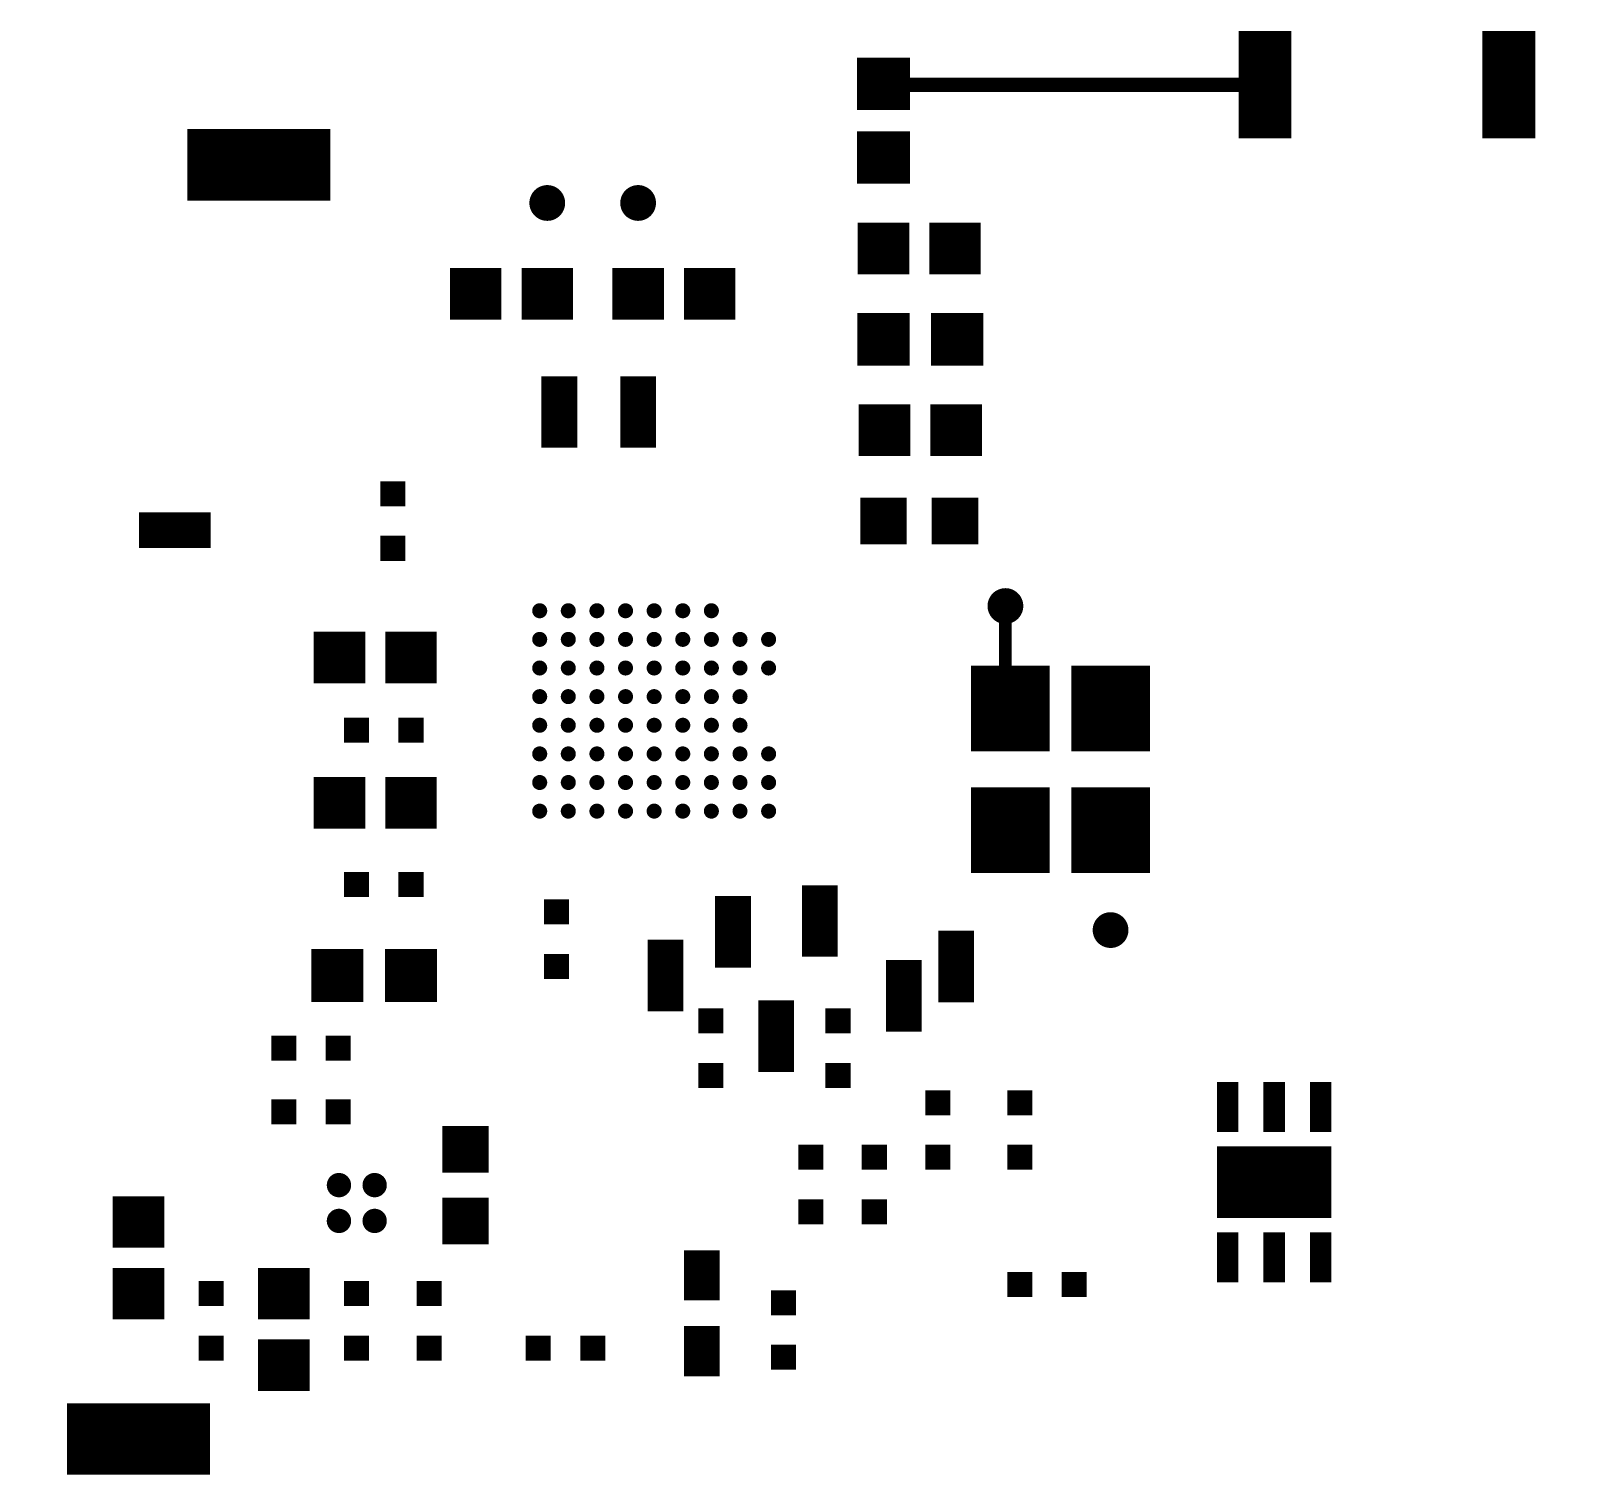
# Model space of a CAD drawing. Header units: millimetres. Extents: x -8.5 to 13.3, y -15.1 to 5.1.
import ezdxf

# ---------------------------------------------------------------- set-up
doc = ezdxf.new("R2010")
doc.units = ezdxf.units.MM
doc.header["$LTSCALE"] = 25.4
doc.layers.get('0').update_dxf_attribs({"linetype": 'CONTINUOUS'})
doc.layers.add('GTL', color=1, linetype='CONTINUOUS')

# ---------------------------------------------------------------- blocks, each defined once
blk = doc.blocks.new('D10')
at = {"const_width": 0.02835}
blk.add_lwpolyline([(-0.014175, 0), (0.014175, 0)], dxfattribs=at)
blk = doc.blocks.new('D11')
at = {"const_width": 0.03937}
blk.add_lwpolyline([(-0.00984, 0), (0.00984, 0)], dxfattribs=at)
blk = doc.blocks.new('D12')
at = {"const_width": 0.02559}
blk.add_lwpolyline([(-0.012795, 0), (0.012795, 0)], dxfattribs=at)
blk = doc.blocks.new('D13')
at = {"const_width": 0.02559}
blk.add_lwpolyline([(-0.012795, 0), (0.012795, 0)], dxfattribs=at)
blk = doc.blocks.new('D14')
at = {"const_width": 0.01378}
blk.add_lwpolyline([(-0.00689, 0), (0.00689, 0)], dxfattribs=at)
blk = doc.blocks.new('D15')
at = {"const_width": 0.01378}
blk.add_lwpolyline([(-0.00689, 0), (0.00689, 0)], dxfattribs=at)
blk = doc.blocks.new('D16')
at = {"const_width": 0.02874}
blk.add_lwpolyline([(-0.014565, 0), (0.014565, 0)], dxfattribs=at)
blk = doc.blocks.new('D17')
at = {"const_width": 0.02913}
blk.add_lwpolyline([(-0.01437, 0), (0.01437, 0)], dxfattribs=at)
blk = doc.blocks.new('D18')
at = {"const_width": 0.02835}
blk.add_lwpolyline([(-0.014175, 0), (0.014175, 0)], dxfattribs=at)
blk = doc.blocks.new('D19')
at = {"const_width": 0.00984}
blk.add_lwpolyline([(-0.00492, 0, 1), (0.00492, 0, 1)], format="xyb", close=True, dxfattribs=at)
blk = doc.blocks.new('D20')
at = {"const_width": 0.02756}
blk.add_lwpolyline([(-0.00984, 0), (0.00984, 0)], dxfattribs=at)
blk = doc.blocks.new('D21')
at = {"const_width": 0.03937}
blk.add_lwpolyline([(-0.00984, 0), (0.00984, 0)], dxfattribs=at)
blk = doc.blocks.new('D22')
at = {"const_width": 0.01968}
blk.add_lwpolyline([(-0.019685, 0), (0.019685, 0)], dxfattribs=at)
blk = doc.blocks.new('D23')
at = {"const_width": 0.05905}
blk.add_lwpolyline([(-0.014565, 0), (0.014565, 0)], dxfattribs=at)
blk = doc.blocks.new('D24')
at = {"const_width": 0.03937}
blk.add_lwpolyline([(-0.03937, 0), (0.03937, 0)], dxfattribs=at)
blk = doc.blocks.new('D25')
at = {"const_width": 0.004135}
blk.add_lwpolyline([(-0.002067, 0, 1), (0.002067, 0, 1)], format="xyb", close=True, dxfattribs=at)
blk = doc.blocks.new('D26')
at = {"const_width": 0.04724}
blk.add_lwpolyline([(-0.021655, 0), (0.021655, 0)], dxfattribs=at)
blk = doc.blocks.new('D27')
at = {"const_width": 0.03937}
blk.add_lwpolyline([(-0.031495, 0), (0.031495, 0)], dxfattribs=at)
blk = doc.blocks.new('D28')
at = {"const_width": 0.02756}
blk.add_lwpolyline([(-0.005905, 0), (0.005905, 0)], dxfattribs=at)
blk = doc.blocks.new('D29')
at = {"const_width": 0.006695}
blk.add_lwpolyline([(-0.003348, 0, 1), (0.003348, 0, 1)], format="xyb", close=True, dxfattribs=at)
blk = doc.blocks.new('D30')
at = {"const_width": 0.003505}
blk.add_lwpolyline([(-0.001752, 0, 1), (0.001752, 0, 1)], format="xyb", close=True, dxfattribs=at)
blk = doc.blocks.new('D31')
at = {"const_width": 0.004}
blk.add_lwpolyline([(-0.002, 0, 1), (0.002, 0, 1)], format="xyb", close=True, dxfattribs=at)
blk = doc.blocks.new('D32')
at = {"const_width": 0.00267}
blk.add_lwpolyline([(-0.001335, 0, 1), (0.001335, 0, 1)], format="xyb", close=True, dxfattribs=at)
blk = doc.blocks.new('D33')
at = {"const_width": 0.003505}
blk.add_lwpolyline([(-0.001752, 0, 1), (0.001752, 0, 1)], format="xyb", close=True, dxfattribs=at)

msp = doc.modelspace()

# ---------------------------------------------------------------- linework, layer by layer
at = {"layer": 'GTL', "color": 1}
for points, const_width in [([(3.411, 4.35), (3.419, 4.343)], 0.203), ([(3.419, 4.343), (3.425, 4.336)], 0.203), ([(3.425, 4.336), (8.745, 4.336)], 0.203), ([(5.116, -4.37), (5.116, -2.947)], 0.178), ([(5.116, -4.37), (5.155, -4.409)], 0.178), ([(5.155, -4.409), (5.173, -4.427)], 0.178), ([(5.173, -4.427), (5.186, -4.427)], 0.178), ([(5.186, -4.427), (5.189, -4.427)], 0.178)]:
    msp.add_lwpolyline(points, dxfattribs=dict(at, const_width=const_width))

# ---------------------------------------------------------------- block references
at = {"layer": 'GTL', "xscale": 25.4, "yscale": 25.4, "zscale": 25.4}
for name, p in [('D23', (8.745, 4.336)), ('D23', (12.152, 4.336)), ('D16', (3.411, 4.35)), ('D31', (3.411, 4.35)), ('D31', (3.419, 4.343)), ('D31', (3.419, 4.343)), ('D31', (3.425, 4.336)), ('D31', (3.425, 4.336)), ('D32', (3.411, 4.336)), ('D31', (8.745, 4.336)), ('D32', (8.745, 4.336)), ('D24', (-5.319, 3.219)), ('D16', (3.411, 3.32)), ('D32', (3.411, 3.32)), ('D32', (-5.085, 3.086)), ('D19', (-1.288, 2.685)), ('D19', (-0.018, 2.685)), ('D32', (-1.288, 2.685)), ('D32', (-0.018, 2.685)), ('D10', (3.411, 2.05)), ('D10', (4.411, 2.05)), ('D32', (3.411, 2.05)), ('D32', (4.427, 2.05)), ('D10', (-2.288, 1.415)), ('D10', (-1.288, 1.415)), ('D10', (-0.018, 1.415)), ('D10', (0.982, 1.415)), ('D32', (-2.304, 1.415)), ('D32', (-1.288, 1.415)), ('D32', (-0.018, 1.415)), ('D32', (0.956, 1.417)), ('D17', (3.411, 0.78)), ('D17', (4.441, 0.78)), ('D32', (3.411, 0.78)), ('D32', (4.427, 0.78)), ('D21', (-1.12, -0.236)), ('D21', (-0.018, -0.236)), ('D32', (-1.161, -0.236)), ('D32', (-0.018, -0.236)), ('D10', (3.427, -0.49)), ('D10', (4.427, -0.49)), ('D32', (3.411, -0.49)), ('D32', (4.427, -0.49)), ('D14', (-3.447, -1.379)), ('D32', (-3.447, -1.379)), ('D12', (3.411, -1.76)), ('D12', (4.411, -1.76)), ('D22', (-6.495, -1.887)), ('D32', (3.411, -1.76)), ('D32', (4.427, -1.76)), ('D32', (-6.495, -1.887)), ('D14', (-3.447, -2.141)), ('D32', (-3.447, -2.141)), ('D19', (5.116, -2.947)), ('D25', (-1.394, -3.013)), ('D33', (-1.394, -3.013)), ('D25', (-0.994, -3.013)), ('D33', (-0.994, -3.013)), ('D25', (-0.594, -3.013)), ('D25', (-0.194, -3.013)), ('D25', (0.206, -3.013)), ('D33', (0.206, -3.013)), ('D25', (0.606, -3.013)), ('D33', (0.606, -3.013)), ('D25', (1.006, -3.013)), ('D33', (1.006, -3.013)), ('D30', (5.116, -2.947)), ('D10', (-4.193, -3.665)), ('D10', (-3.193, -3.665)), ('D25', (-1.394, -3.413)), ('D33', (-1.394, -3.413)), ('D25', (-0.994, -3.413)), ('D33', (-0.994, -3.413)), ('D25', (-0.594, -3.413)), ('D33', (-0.594, -3.413)), ('D25', (-0.194, -3.413)), ('D25', (0.206, -3.413)), ('D25', (0.606, -3.413)), ('D33', (0.606, -3.413)), ('D25', (1.006, -3.413)), ('D33', (1.006, -3.413)), ('D25', (1.406, -3.413)), ('D33', (1.406, -3.413)), ('D25', (1.806, -3.413)), ('D32', (-4.319, -3.677)), ('D32', (-3.193, -3.665)), ('D25', (-1.394, -3.813)), ('D33', (-1.394, -3.813)), ('D25', (-0.994, -3.813)), ('D25', (-0.594, -3.813)), ('D25', (-0.194, -3.813)), ('D33', (-0.194, -3.813)), ('D25', (0.206, -3.813)), ('D25', (0.606, -3.813)), ('D33', (0.606, -3.813)), ('D25', (1.006, -3.813)), ('D33', (1.006, -3.813)), ('D25', (1.406, -3.813)), ('D33', (1.406, -3.813)), ('D25', (1.806, -3.813)), ('D33', (1.806, -3.813)), ('D26', (5.186, -4.378)), ('D26', (6.586, -4.378)), ('D25', (-1.394, -4.213)), ('D33', (-1.394, -4.213)), ('D25', (-0.994, -4.213)), ('D25', (-0.594, -4.213)), ('D25', (-0.194, -4.213)), ('D25', (0.206, -4.213)), ('D25', (0.606, -4.213)), ('D25', (1.006, -4.213)), ('D33', (1.006, -4.213)), ('D25', (1.406, -4.213)), ('D33', (1.406, -4.213)), ('D30', (5.116, -4.37)), ('D30', (5.116, -4.37)), ('D30', (5.155, -4.409)), ('D30', (5.155, -4.409)), ('D30', (5.173, -4.427)), ('D30', (5.173, -4.427)), ('D30', (5.186, -4.427)), ('D30', (5.186, -4.427)), ('D30', (5.189, -4.427)), ('D15', (-3.955, -4.681)), ('D15', (-3.193, -4.681)), ('D25', (-1.394, -4.613)), ('D32', (-1.394, -4.613)), ('D25', (-0.994, -4.613)), ('D25', (-0.594, -4.613)), ('D25', (-0.194, -4.613)), ('D25', (0.206, -4.613)), ('D25', (0.606, -4.613)), ('D25', (1.006, -4.613)), ('D33', (1.006, -4.613)), ('D25', (1.406, -4.613)), ('D33', (1.406, -4.613)), ('D32', (5.189, -4.427)), ('D32', (6.586, -4.427)), ('D32', (-3.955, -4.681)), ('D32', (-3.193, -4.681)), ('D25', (-1.394, -5.013)), ('D25', (-0.994, -5.013)), ('D25', (-0.594, -5.013)), ('D25', (-0.194, -5.013)), ('D25', (0.206, -5.013)), ('D25', (0.606, -5.013)), ('D25', (1.006, -5.013)), ('D25', (1.406, -5.013)), ('D33', (1.406, -5.013)), ('D25', (1.806, -5.013)), ('D33', (1.806, -5.013)), ('D10', (-4.193, -5.697)), ('D10', (-3.193, -5.697)), ('D25', (-1.394, -5.413)), ('D33', (-1.394, -5.413)), ('D25', (-0.994, -5.413)), ('D33', (-0.994, -5.413)), ('D25', (-0.594, -5.413)), ('D25', (-0.194, -5.413)), ('D33', (-0.194, -5.413)), ('D25', (0.206, -5.413)), ('D25', (0.606, -5.413)), ('D33', (0.606, -5.413)), ('D25', (1.006, -5.413)), ('D33', (1.006, -5.413)), ('D25', (1.406, -5.413)), ('D25', (1.806, -5.413)), ('D32', (-4.193, -5.697)), ('D32', (-3.193, -5.697)), ('D26', (5.186, -6.078)), ('D26', (6.586, -6.078)), ('D25', (-1.394, -5.813)), ('D33', (-1.394, -5.813)), ('D25', (-0.994, -5.813)), ('D33', (-0.994, -5.813)), ('D25', (-0.594, -5.813)), ('D33', (-0.594, -5.813)), ('D25', (-0.194, -5.813)), ('D33', (-0.194, -5.813)), ('D25', (0.206, -5.813)), ('D25', (0.606, -5.813)), ('D33', (0.606, -5.813)), ('D25', (1.006, -5.813)), ('D33', (1.006, -5.813)), ('D25', (1.406, -5.813)), ('D33', (1.406, -5.813)), ('D25', (1.806, -5.813)), ('D33', (1.806, -5.813)), ('D32', (5.189, -6.078)), ('D32', (6.586, -6.078)), ('D15', (-3.955, -6.84)), ('D32', (-3.95, -6.799)), ('D15', (-3.193, -6.84)), ('D32', (-3.193, -6.84)), ('D11', (2.522, -7.348)), ('D14', (-1.161, -7.221)), ('D32', (-1.161, -7.221)), ('D11', (1.308, -7.498)), ('D32', (2.522, -7.348)), ('D19', (6.586, -7.475)), ('D11', (0.363, -8.11)), ('D32', (1.308, -7.498)), ('D11', (4.427, -7.983)), ('D32', (6.586, -7.475)), ('D17', (-4.223, -8.11)), ('D17', (-3.193, -8.11)), ('D14', (-1.161, -7.983)), ('D32', (-4.209, -8.11)), ('D32', (-3.193, -8.11)), ('D32', (-1.161, -7.983)), ('D32', (0.363, -8.11)), ('D11', (3.696, -8.394)), ('D32', (4.427, -7.983)), ('D21', (1.912, -8.957)), ('D32', (3.665, -8.364)), ('D14', (0.998, -8.745)), ('D32', (0.998, -8.745)), ('D14', (2.776, -8.745)), ('D32', (2.776, -8.745)), ('D15', (-4.971, -9.126)), ('D32', (-4.971, -9.126)), ('D15', (-4.209, -9.126)), ('D32', (-4.209, -9.126)), ('D32', (1.887, -8.999)), ('D14', (0.998, -9.507)), ('D14', (2.776, -9.507)), ('D32', (0.998, -9.507)), ('D32', (2.776, -9.507)), ('D14', (4.173, -9.888)), ('D14', (5.316, -9.888)), ('D28', (8.222, -9.947)), ('D28', (8.872, -9.947)), ('D28', (9.522, -9.947)), ('D15', (-4.971, -10.015)), ('D32', (-4.971, -10.015)), ('D15', (-4.209, -10.015)), ('D32', (-4.209, -10.015)), ('D32', (4.173, -9.888)), ('D32', (5.316, -9.888)), ('D32', (8.237, -9.888)), ('D32', (8.872, -9.888)), ('D32', (9.507, -9.888)), ('D13', (-2.431, -10.539)), ('D32', (-2.431, -10.523)), ('D14', (2.395, -10.65)), ('D32', (2.395, -10.65)), ('D14', (3.284, -10.65)), ('D32', (3.284, -10.65)), ('D14', (4.173, -10.65)), ('D32', (4.173, -10.65)), ('D14', (5.316, -10.65)), ('D32', (5.316, -10.65)), ('D27', (8.872, -10.997)), ('D29', (-4.2, -11.039)), ('D29', (-3.701, -11.039)), ('D32', (8.419, -10.832)), ('D32', (9.379, -10.784)), ('D32', (-4.209, -11.031)), ('D32', (-3.701, -11.031)), ('D18', (-7.003, -11.555)), ('D13', (-2.431, -11.539)), ('D14', (2.395, -11.412)), ('D14', (3.284, -11.412)), ('D32', (8.455, -11.266)), ('D32', (9.267, -11.237)), ('D32', (-7.006, -11.441)), ('D29', (-4.2, -11.539)), ('D32', (-4.209, -11.539)), ('D29', (-3.701, -11.539)), ('D32', (-3.701, -11.539)), ('D32', (-2.431, -11.539)), ('D32', (2.395, -11.412)), ('D32', (3.284, -11.412)), ('D28', (8.222, -12.047)), ('D28', (8.872, -12.047)), ('D28', (9.522, -12.047)), ('D20', (0.871, -12.301)), ('D32', (8.237, -12.047)), ('D32', (8.872, -12.047)), ('D32', (9.507, -12.047)), ('D18', (-7.003, -12.555)), ('D14', (-5.987, -12.555)), ('D18', (-4.971, -12.555)), ('D14', (-3.955, -12.555)), ('D14', (-2.939, -12.555)), ('D32', (0.871, -12.301)), ('D15', (5.316, -12.428)), ('D32', (5.316, -12.428)), ('D15', (6.078, -12.428)), ('D32', (6.078, -12.428)), ('D32', (-7.003, -12.555)), ('D32', (-5.987, -12.555)), ('D32', (-4.971, -12.555)), ('D32', (-3.955, -12.555)), ('D32', (-2.939, -12.555)), ('D14', (2.014, -12.682)), ('D32', (2.014, -12.682)), ('D20', (0.871, -13.359)), ('D14', (-5.987, -13.317)), ('D32', (-5.987, -13.317)), ('D18', (-4.971, -13.555)), ('D14', (-3.955, -13.317)), ('D32', (-3.955, -13.317)), ('D14', (-2.939, -13.317)), ('D32', (-2.939, -13.317)), ('D15', (-1.415, -13.317)), ('D32', (-1.415, -13.317)), ('D15', (-0.653, -13.317)), ('D32', (-0.653, -13.317)), ('D14', (2.014, -13.444)), ('D32', (0.871, -13.444)), ('D32', (2.014, -13.444)), ('D32', (-4.971, -13.571)), ('D24', (-7.003, -14.587)), ('D32', (-7.003, -14.587))]:
    msp.add_blockref(name, p, dxfattribs=at)

doc.saveas('drawing.dxf')
